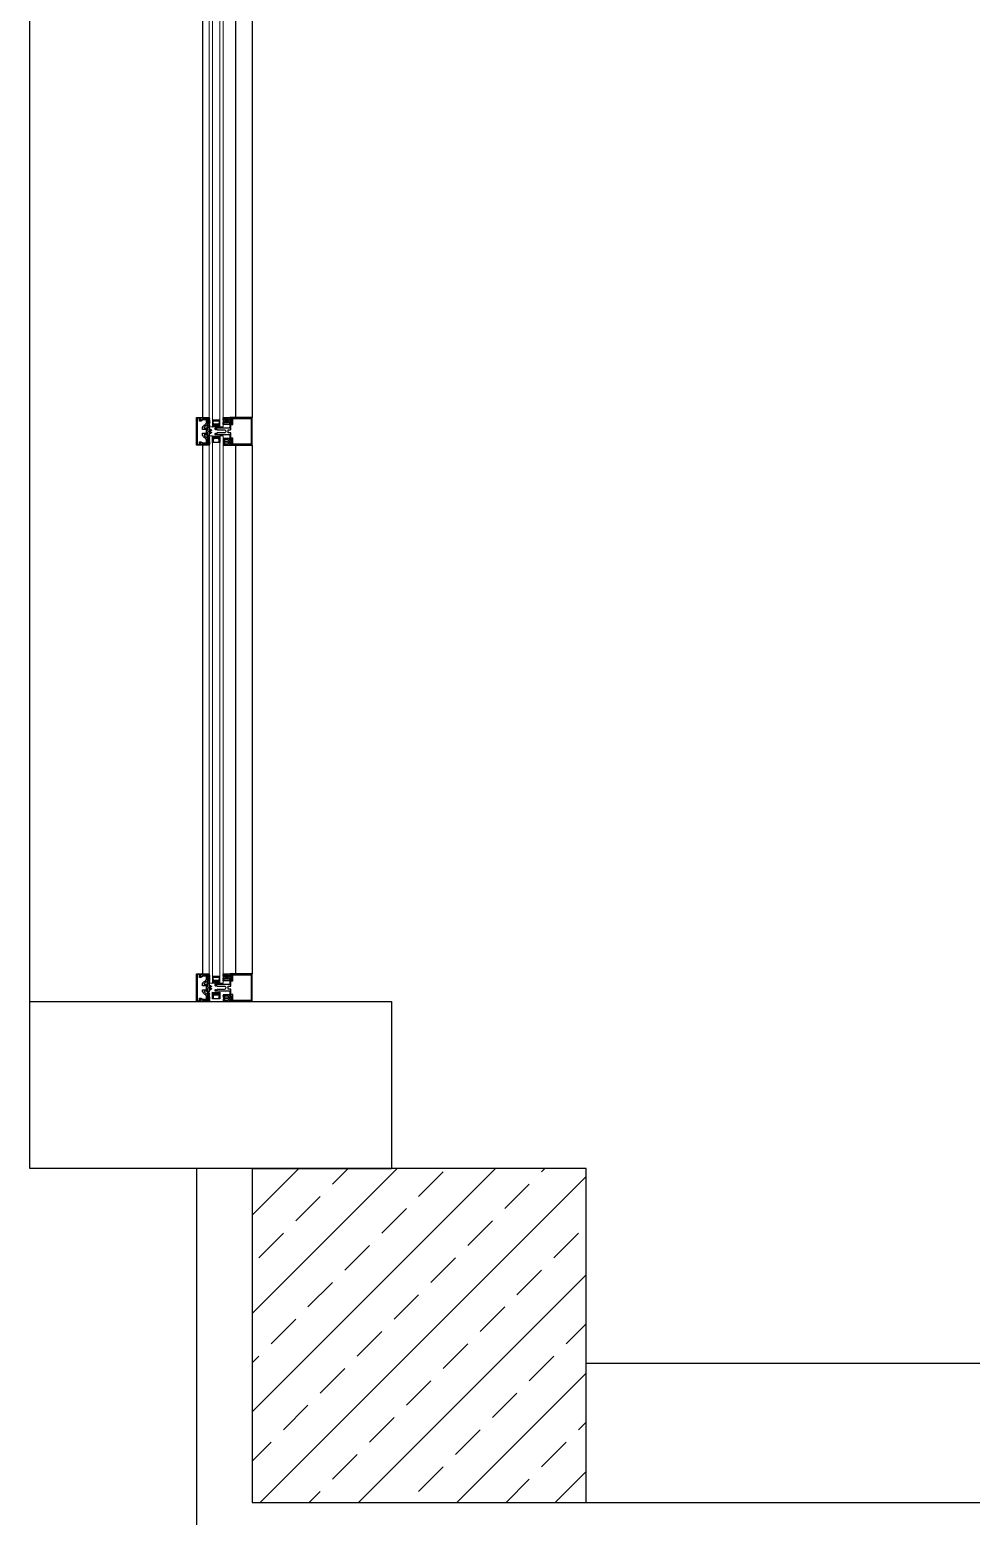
# Model space of a CAD drawing. Header units: centimetres. Extents: x 681015 to 688218, y 3995806 to 4004619.
# Drawn here: x 682674 to 682843.3, y 4001740.2 to 4002007.4 of the extents above; entities that cross this region are included whole.
import ezdxf

# ---------------------------------------------------------------- set-up
doc = ezdxf.new("R2010")
doc.units = ezdxf.units.CM
doc.header["$LTSCALE"] = 100
doc.header["$MEASUREMENT"] = 0
doc.linetypes.add('DUZ', pattern=[500, 500])
doc.layers.get('0').update_dxf_attribs({"linetype": 'DUZ'})
for name, color, linetype in [('ALM', 113, 'Continuous'), ('B-H', 34, 'Continuous'), ('BA', 6, 'Continuous'), ('DOL', 31, 'Continuous'), ('DUV', 4, 'Continuous'), ('GOR1', 9, 'Continuous'), ('TARAMA', 54, 'Continuous')]:
    doc.layers.add(name, color=color, linetype=linetype)
doc.layers.add('CAM', color=151, linetype='Continuous', lineweight=15)

# ---------------------------------------------------------------- blocks, each defined once
blk = doc.blocks.new('A$C195C4F4A')
at = {"color": 0}
for points in [[(0, 15.4), (0.8, 15.4, -0.275602), (0.9, 15.3, -0.004194), (0.9, 15.3), (1.5, 14.5, 0.280116), (1.7, 14.4), (2.3, 14.4, 0.708972), (2.3, 14.6), (1.7, 15.1, -0.796856), (1.8, 15.4), (2.1, 15.4, -0.115115), (2.3, 15.3), (3.4, 14.5, 0.22004), (3.9, 14.4), (4, 14.4, 0.817314), (4.1, 14.7), (3.2, 15.1, -0.557577), (3.3, 15.4), (3.9, 15.4, -0.094678), (4.2, 15.3), (5.6, 14.9, 0.12718), (5.8, 14.9), (6.6, 14.9, 0.12718), (6.8, 14.9), (8.2, 15.3, -0.094678), (8.5, 15.4), (9.1, 15.4, -0.557577), (9.2, 15.1), (8.3, 14.7, 0.817314), (8.4, 14.4), (8.5, 14.4, 0.22004), (9, 14.5), (10.1, 15.3, -0.115115), (10.3, 15.4), (10.6, 15.4, -0.796856), (10.7, 15.1), (10.1, 14.6, 0.708972), (10.1, 14.4), (10.7, 14.4, 0.280116), (10.9, 14.5), (11.5, 15.3, -0.28012), (11.6, 15.4), (12.4, 15.4), (12.4, 3.4), (11.6, 3.4), (9.4, 3.8, 0.414214), (9.2, 3.6), (9.2, 2.1, 0.488737), (9.4, 2), (10.6, 2.3, -0.590166), (10.8, 2.1), (10.4, 1.5), (7.9, 0, -0.078055), (7.8, 0), (4.6, 0, -0.078055), (4.5, 0), (2, 1.5), (1.6, 2.1, -0.590166), (1.7, 2.3), (2.9, 2, 0.488737), (3.2, 2.1), (3.2, 3.6, 0.414214), (3, 3.8), (0.8, 3.4), (0, 3.4)], [(2.5, 6.6), (2.5, 12, -0.414214), (3.5, 13), (4.5, 13, -0.414214), (5.5, 12), (5.5, 6.6, -0.414214), (4.5, 5.6), (3.5, 5.6, -0.414214)], [(4.2, 2.7), (4.2, 1.6, 0.414214), (4.7, 1.1), (7.7, 1.1, 0.414214), (8.2, 1.6), (8.2, 2.7, 0.414214), (7.7, 3.2), (4.7, 3.2, 0.414214)], [(6.8, 6.6), (6.8, 12, -0.414214), (7.8, 13), (8.8, 13, -0.414214), (9.8, 12), (9.8, 6.6, -0.414214), (8.8, 5.6), (7.8, 5.6, -0.414214)]]:
    blk.add_lwpolyline(points, format="xyb", close=True, dxfattribs=at)
blk = doc.blocks.new('A$C5FE96F92')
at = {"layer": 'TARAMA'}
h = blk.add_hatch(dxfattribs=at)
h.set_pattern_fill('DOTS', color=4, scale=0.2, style=0)
h.set_pattern_definition([(0, (790.05817, 737.7273), (0.15875, 0.3175), [0, -0.3175])])
edge = h.paths.add_edge_path()
edge.add_line((13, 6.1), (10.8, 4))
edge.add_line((10.8, 4), (2.1, 4))
edge.add_line((2.1, 4), (0, 6.1))
edge.add_line((0, 6.1), (0, 0))
edge.add_arc((6.5, -29.7), 30.4, 77.6638, 102.3361, ccw=False)
edge.add_line((13, 0), (13, 6.1))
at = {"layer": 'TARAMA', "color": 0}
blk.add_lwpolyline([(13, 12.1), (6.9, 12.1), (6.9, 11.1), (12, 11.1), (12, 6.5), (10.4, 5), (2.5, 5), (1, 6.5), (1, 11.1), (6.5, 11.1), (6.5, 12.1), (0, 12.1), (0, 6.1), (2.1, 4), (10.8, 4), (13, 6.1)], close=True, dxfattribs=at)
blk.add_lwpolyline([(13, 6.1), (10.8, 4), (2.1, 4), (0, 6.1), (0, 0, -0.108071), (13, 0)], format="xyb", close=True, dxfattribs=at)

msp = doc.modelspace()

# ---------------------------------------------------------------- hatches: boundary and pattern name
at = {"layer": 'B-H'}
h = msp.add_hatch(dxfattribs=at)
h.set_pattern_fill('ANSI33', color=256, scale=50, angle=360, style=0)
h.set_pattern_definition([(45, (525.103, -43129.298), (-8.838834765, 8.838834765), []), (45, (533.941, -43129.298), (-8.838834765, 8.838834765), [6.25, -3.125])])
h.paths.add_polyline_path([(682714.04, 4001742.71), (682774.04, 4001742.71), (682774.04, 4001802.71), (682714.04, 4001802.71)])

# ---------------------------------------------------------------- linework, layer by layer
for points in [[(682705.81, 4001934.86), (682705.81, 4001935.56), (682705.11, 4001935.56), (682705.11, 4001935.93, -0.142905), (682705.51, 4001936.4, 0.157661), (682705.8, 4001936.78), (682705.8, 4001937.2, 0.459998), (682705.74, 4001937.26), (682705.24, 4001937.27), (682704.85, 4001937.12), (682704.85, 4001937.06), (682704.7, 4001937.06), (682704.7, 4001937.23), (682705.46, 4001937.51), (682705.47, 4001937.51), (682705.48, 4001937.5, 0.105867), (682705.62, 4001937.44, 0.126455), (682705.74, 4001937.46), (682706.01, 4001937.55), (682706.01, 4001937.5), (682706.03, 4001937.48), (682705.99, 4001937.45), (682706.03, 4001937.42), (682705.99, 4001937.39), (682706.03, 4001937.36), (682705.99, 4001937.33), (682706.03, 4001937.3), (682705.99, 4001937.27), (682706.03, 4001937.24), (682705.99, 4001937.21), (682706.03, 4001937.18), (682705.99, 4001937.15), (682706.03, 4001937.12), (682705.99, 4001937.09), (682706.03, 4001937.06), (682705.99, 4001937.03), (682706.03, 4001937), (682705.99, 4001936.97), (682706.03, 4001936.94), (682705.99, 4001936.91), (682706.03, 4001936.88), (682705.99, 4001936.85), (682706.01, 4001936.84), (682706.01, 4001936.72, -0.212081), (682705.72, 4001936.21, 0.116538), (682705.39, 4001935.91), (682705.39, 4001935.81), (682705.86, 4001935.81), (682705.86, 4001935.81, -0.797123), (682705.86, 4001935.81), (682705.86, 4001935.81), (682705.96, 4001935.94, -0.797123), (682706.01, 4001935.94), (682706.01, 4001935.94), (682706.01, 4001935.94), (682706.01, 4001935.43), (682706.01, 4001935.43), (682706.01, 4001935.43, 0.253164), (682706.05, 4001935.35, -0.253164), (682706.13, 4001935.21, -0.253164), (682706.05, 4001935.07, 0.253164), (682706.01, 4001934.99), (682706.01, 4001934.99), (682706.01, 4001934.99), (682706.01, 4001934.48), (682706.01, 4001934.48), (682706.01, 4001934.48, -0.797123), (682705.96, 4001934.47), (682705.86, 4001934.61), (682705.86, 4001934.61, -0.797123), (682705.86, 4001934.61), (682705.86, 4001934.61), (682705.39, 4001934.61), (682705.39, 4001934.5, 0.116538), (682705.72, 4001934.2, -0.212081), (682706.01, 4001933.69), (682706.01, 4001933.58), (682705.99, 4001933.56), (682706.03, 4001933.53), (682705.99, 4001933.5), (682706.03, 4001933.47), (682705.99, 4001933.44), (682706.03, 4001933.41), (682705.99, 4001933.38), (682706.03, 4001933.35), (682705.99, 4001933.32), (682706.03, 4001933.29), (682705.99, 4001933.26), (682706.03, 4001933.23), (682705.99, 4001933.2), (682706.03, 4001933.17), (682705.99, 4001933.14), (682706.03, 4001933.11), (682705.99, 4001933.08), (682706.03, 4001933.05), (682705.99, 4001933.02), (682706.03, 4001932.99), (682705.99, 4001932.96), (682706.03, 4001932.93), (682706.01, 4001932.92), (682706.01, 4001932.86), (682705.74, 4001932.96, 0.126455), (682705.62, 4001932.97, 0.105867), (682705.48, 4001932.91), (682705.47, 4001932.91), (682705.46, 4001932.91), (682704.7, 4001933.18), (682704.7, 4001933.36), (682704.85, 4001933.36), (682704.85, 4001933.29), (682705.24, 4001933.15), (682705.74, 4001933.15, 0.459998), (682705.8, 4001933.21), (682705.8, 4001933.64, 0.157661), (682705.51, 4001934.02, -0.142905), (682705.11, 4001934.48), (682705.11, 4001934.86), (682705.81, 4001934.86)], [(682705.81, 4001834.86), (682705.81, 4001835.56), (682705.11, 4001835.56), (682705.11, 4001835.93, -0.142905), (682705.51, 4001836.4, 0.157661), (682705.8, 4001836.78), (682705.8, 4001837.2, 0.459998), (682705.74, 4001837.26), (682705.24, 4001837.27), (682704.85, 4001837.12), (682704.85, 4001837.06), (682704.7, 4001837.06), (682704.7, 4001837.23), (682705.46, 4001837.51), (682705.47, 4001837.51), (682705.48, 4001837.5, 0.105867), (682705.62, 4001837.44, 0.126455), (682705.74, 4001837.46), (682706.01, 4001837.55), (682706.01, 4001837.5), (682706.03, 4001837.48), (682705.99, 4001837.45), (682706.03, 4001837.42), (682705.99, 4001837.39), (682706.03, 4001837.36), (682705.99, 4001837.33), (682706.03, 4001837.3), (682705.99, 4001837.27), (682706.03, 4001837.24), (682705.99, 4001837.21), (682706.03, 4001837.18), (682705.99, 4001837.15), (682706.03, 4001837.12), (682705.99, 4001837.09), (682706.03, 4001837.06), (682705.99, 4001837.03), (682706.03, 4001837), (682705.99, 4001836.97), (682706.03, 4001836.94), (682705.99, 4001836.91), (682706.03, 4001836.88), (682705.99, 4001836.85), (682706.01, 4001836.84), (682706.01, 4001836.72, -0.212081), (682705.72, 4001836.21, 0.116538), (682705.39, 4001835.91), (682705.39, 4001835.81), (682705.86, 4001835.81), (682705.86, 4001835.81, -0.797123), (682705.86, 4001835.81), (682705.86, 4001835.81), (682705.96, 4001835.94, -0.797123), (682706.01, 4001835.94), (682706.01, 4001835.94), (682706.01, 4001835.94), (682706.01, 4001835.43), (682706.01, 4001835.43), (682706.01, 4001835.43, 0.253164), (682706.05, 4001835.35, -0.253164), (682706.13, 4001835.21, -0.253164), (682706.05, 4001835.07, 0.253164), (682706.01, 4001834.99), (682706.01, 4001834.99), (682706.01, 4001834.99), (682706.01, 4001834.48), (682706.01, 4001834.48), (682706.01, 4001834.48, -0.797123), (682705.96, 4001834.47), (682705.86, 4001834.61), (682705.86, 4001834.61, -0.797123), (682705.86, 4001834.61), (682705.86, 4001834.61), (682705.39, 4001834.61), (682705.39, 4001834.5, 0.116538), (682705.72, 4001834.2, -0.212081), (682706.01, 4001833.69), (682706.01, 4001833.58), (682705.99, 4001833.56), (682706.03, 4001833.53), (682705.99, 4001833.5), (682706.03, 4001833.47), (682705.99, 4001833.44), (682706.03, 4001833.41), (682705.99, 4001833.38), (682706.03, 4001833.35), (682705.99, 4001833.32), (682706.03, 4001833.29), (682705.99, 4001833.26), (682706.03, 4001833.23), (682705.99, 4001833.2), (682706.03, 4001833.17), (682705.99, 4001833.14), (682706.03, 4001833.11), (682705.99, 4001833.08), (682706.03, 4001833.05), (682705.99, 4001833.02), (682706.03, 4001832.99), (682705.99, 4001832.96), (682706.03, 4001832.93), (682706.01, 4001832.92), (682706.01, 4001832.86), (682705.74, 4001832.96, 0.126455), (682705.62, 4001832.97, 0.105867), (682705.48, 4001832.91), (682705.47, 4001832.91), (682705.46, 4001832.91), (682704.7, 4001833.19), (682704.7, 4001833.36), (682704.85, 4001833.36), (682704.85, 4001833.29), (682705.24, 4001833.15), (682705.74, 4001833.15, 0.459998), (682705.8, 4001833.22), (682705.8, 4001833.64, 0.157661), (682705.51, 4001834.02, -0.142905), (682705.11, 4001834.48), (682705.11, 4001834.86), (682705.81, 4001834.86)]]:
    msp.add_lwpolyline(points, format="xyb")
for points in [[(682706.05, 4001935.34, 0.253164), (682706.05, 4001935.34, -0.253164), (682706.01, 4001935.43), (682706.01, 4001937.56, -0.211017), (682706.01, 4001937.57, 0.38663), (682706.02, 4001937.7, -0.70801), (682706.02, 4001937.71), (682706.31, 4001937.71), (682706.31, 4001937.66), (682706.21, 4001937.52, 0.216707), (682706.2, 4001937.43, 0.471691), (682706.23, 4001937.42), (682706.36, 4001937.54, -0.340332), (682706.39, 4001937.53, -0.372354), (682706.39, 4001937.51), (682706.21, 4001937.27, 0.216707), (682706.2, 4001937.19, 0.471691), (682706.23, 4001937.17), (682706.35, 4001937.3, -0.340332), (682706.39, 4001937.28, -0.372354), (682706.39, 4001937.27), (682706.21, 4001937.02, 0.216707), (682706.2, 4001936.94, 0.471691), (682706.23, 4001936.93), (682706.35, 4001937.05, -0.340332), (682706.39, 4001937.03, -0.372354), (682706.39, 4001937.02), (682706.21, 4001936.77, 0.216707), (682706.2, 4001936.69, 0.471691), (682706.23, 4001936.68), (682706.35, 4001936.8, -0.340332), (682706.38, 4001936.79, -0.372354), (682706.39, 4001936.77), (682706.2, 4001936.53, 0.216707), (682706.2, 4001936.45, 0.471691), (682706.23, 4001936.43), (682706.35, 4001936.55, -0.340332), (682706.38, 4001936.54, -0.372354), (682706.38, 4001936.53), (682706.2, 4001936.28, 0.216707), (682706.2, 4001936.2, 0.471691), (682706.23, 4001936.19), (682706.35, 4001936.31, -0.340332), (682706.38, 4001936.29, -0.372354), (682706.38, 4001936.28), (682706.2, 4001936.03, 0.216707), (682706.2, 4001935.95, 0.471691), (682706.23, 4001935.94), (682706.31, 4001935.94), (682706.31, 4001935.46), (682706.53, 4001935.46), (682706.46, 4001935.62), (682706.53, 4001935.59), (682706.71, 4001935.4, -0.076659), (682706.71, 4001935.4), (682706.71, 4001935.36, -0.414214), (682706.69, 4001935.34), (682706.33, 4001935.24, 0.349501), (682706.33, 4001935.24, 0.796268), (682706.33, 4001935.18), (682706.69, 4001935.08, -0.414214), (682706.71, 4001935.06), (682706.71, 4001935.02, -0.076659), (682706.71, 4001935.01), (682706.53, 4001934.82), (682706.46, 4001934.79), (682706.53, 4001934.96), (682706.31, 4001934.96), (682706.31, 4001934.48), (682706.23, 4001934.48, 0.471691), (682706.2, 4001934.46, 0.216707), (682706.2, 4001934.38), (682706.38, 4001934.14, -0.372354), (682706.38, 4001934.12, -0.340332), (682706.35, 4001934.11), (682706.23, 4001934.23, 0.471691), (682706.2, 4001934.22, 0.216707), (682706.2, 4001934.13), (682706.38, 4001933.89, -0.372354), (682706.38, 4001933.87, -0.340332), (682706.35, 4001933.86), (682706.23, 4001933.98, 0.471691), (682706.2, 4001933.97, 0.216707), (682706.2, 4001933.89), (682706.39, 4001933.64, -0.372354), (682706.38, 4001933.63, -0.340332), (682706.35, 4001933.61), (682706.23, 4001933.73, 0.471691), (682706.2, 4001933.72, 0.216707), (682706.21, 4001933.64), (682706.39, 4001933.39, -0.372354), (682706.39, 4001933.38, -0.340332), (682706.35, 4001933.37), (682706.23, 4001933.49, 0.471691), (682706.2, 4001933.47, 0.216707), (682706.21, 4001933.39), (682706.39, 4001933.15, -0.372354), (682706.39, 4001933.13, -0.340332), (682706.35, 4001933.12), (682706.23, 4001933.24, 0.471691), (682706.2, 4001933.23, 0.216707), (682706.21, 4001933.14), (682706.39, 4001932.9, -0.372354), (682706.39, 4001932.89, -0.340332), (682706.36, 4001932.87), (682706.23, 4001932.99, 0.471691), (682706.2, 4001932.98, 0.216707), (682706.21, 4001932.9), (682706.31, 4001932.76), (682706.31, 4001932.71), (682706.02, 4001932.71, -0.70801), (682706.02, 4001932.72, 0.38663), (682706.01, 4001932.84, -0.211017), (682706.01, 4001932.85), (682706.01, 4001934.99, -0.253164), (682706.05, 4001935.07, 0.541002)], [(682706.05, 4001835.35, 0.253164), (682706.05, 4001835.35, -0.253164), (682706.01, 4001835.43), (682706.01, 4001837.56, -0.211017), (682706.01, 4001837.57, 0.38663), (682706.02, 4001837.7, -0.70801), (682706.02, 4001837.71), (682706.31, 4001837.71), (682706.31, 4001837.66), (682706.21, 4001837.52, 0.216707), (682706.2, 4001837.43, 0.471691), (682706.23, 4001837.42), (682706.36, 4001837.54, -0.340332), (682706.39, 4001837.53, -0.372354), (682706.39, 4001837.51), (682706.21, 4001837.27, 0.216707), (682706.2, 4001837.19, 0.471691), (682706.23, 4001837.17), (682706.35, 4001837.3, -0.340332), (682706.39, 4001837.28, -0.372354), (682706.39, 4001837.27), (682706.21, 4001837.02, 0.216707), (682706.2, 4001836.94, 0.471691), (682706.23, 4001836.93), (682706.35, 4001837.05, -0.340332), (682706.39, 4001837.03, -0.372354), (682706.39, 4001837.02), (682706.21, 4001836.77, 0.216707), (682706.2, 4001836.69, 0.471691), (682706.23, 4001836.68), (682706.35, 4001836.8, -0.340332), (682706.38, 4001836.79, -0.372354), (682706.39, 4001836.77), (682706.2, 4001836.53, 0.216707), (682706.2, 4001836.45, 0.471691), (682706.23, 4001836.43), (682706.35, 4001836.55, -0.340332), (682706.38, 4001836.54, -0.372354), (682706.38, 4001836.53), (682706.2, 4001836.28, 0.216707), (682706.2, 4001836.2, 0.471691), (682706.23, 4001836.19), (682706.35, 4001836.31, -0.340332), (682706.38, 4001836.29, -0.372354), (682706.38, 4001836.28), (682706.2, 4001836.03, 0.216707), (682706.2, 4001835.95, 0.471691), (682706.23, 4001835.94), (682706.31, 4001835.94), (682706.31, 4001835.46), (682706.53, 4001835.46), (682706.46, 4001835.62), (682706.53, 4001835.59), (682706.71, 4001835.4, -0.076659), (682706.71, 4001835.4), (682706.71, 4001835.36, -0.414214), (682706.69, 4001835.34), (682706.33, 4001835.24, 0.349501), (682706.33, 4001835.24, 0.796268), (682706.33, 4001835.18), (682706.69, 4001835.08, -0.414214), (682706.71, 4001835.06), (682706.71, 4001835.02, -0.076659), (682706.71, 4001835.01), (682706.53, 4001834.82), (682706.46, 4001834.79), (682706.53, 4001834.96), (682706.31, 4001834.96), (682706.31, 4001834.48), (682706.23, 4001834.48, 0.471691), (682706.2, 4001834.46, 0.216707), (682706.2, 4001834.38), (682706.38, 4001834.14, -0.372354), (682706.38, 4001834.12, -0.340332), (682706.35, 4001834.11), (682706.23, 4001834.23, 0.471691), (682706.2, 4001834.22, 0.216707), (682706.2, 4001834.13), (682706.38, 4001833.89, -0.372354), (682706.38, 4001833.87, -0.340332), (682706.35, 4001833.86), (682706.23, 4001833.98, 0.471691), (682706.2, 4001833.97, 0.216707), (682706.2, 4001833.89), (682706.39, 4001833.64, -0.372354), (682706.38, 4001833.63, -0.340332), (682706.35, 4001833.61), (682706.23, 4001833.73, 0.471691), (682706.2, 4001833.72, 0.216707), (682706.21, 4001833.64), (682706.39, 4001833.39, -0.372354), (682706.39, 4001833.38, -0.340332), (682706.35, 4001833.37), (682706.23, 4001833.49, 0.471691), (682706.2, 4001833.47, 0.216707), (682706.21, 4001833.39), (682706.39, 4001833.15, -0.372354), (682706.39, 4001833.13, -0.340332), (682706.35, 4001833.12), (682706.23, 4001833.24, 0.471691), (682706.2, 4001833.23, 0.216707), (682706.21, 4001833.14), (682706.39, 4001832.9, -0.372354), (682706.39, 4001832.89, -0.340332), (682706.36, 4001832.87), (682706.23, 4001832.99, 0.471691), (682706.2, 4001832.98, 0.216707), (682706.21, 4001832.9), (682706.31, 4001832.76), (682706.31, 4001832.71), (682706.02, 4001832.71, -0.70801), (682706.02, 4001832.72, 0.38663), (682706.01, 4001832.84, -0.211017), (682706.01, 4001832.85), (682706.01, 4001834.99, -0.253164), (682706.05, 4001835.07, 0.541002)]]:
    msp.add_lwpolyline(points, format="xyb", close=True)
at = {"layer": 'ALM'}
for points in [[(682704.16, 4001932.83), (682704.16, 4001932.83), (682704.56, 4001932.83), (682704.56, 4001933.36), (682704.68, 4001933.36), (682704.68, 4001932.83), (682705.37, 4001932.83), (682705.54, 4001932.93, -0.221695), (682705.74, 4001932.94), (682705.99, 4001932.87, -0.760324), (682705.96, 4001932.71), (682704.04, 4001932.71), (682704.04, 4001932.71), (682704.04, 4001937.71), (682705.96, 4001937.71, -0.760324), (682705.99, 4001937.54), (682705.74, 4001937.47, -0.221695), (682705.54, 4001937.49), (682705.37, 4001937.59), (682704.68, 4001937.59), (682704.68, 4001937.06), (682704.56, 4001937.06), (682704.56, 4001937.59), (682704.16, 4001937.59)], [(682708.72, 4001934.96), (682708.69, 4001934.92), (682708.65, 4001934.96), (682708.62, 4001934.92), (682708.58, 4001934.96), (682708.55, 4001934.92), (682708.51, 4001934.96), (682708.48, 4001934.92), (682708.44, 4001934.96), (682708.41, 4001934.92), (682708.37, 4001934.96), (682708.34, 4001934.92), (682708.3, 4001934.96), (682708.27, 4001934.92), (682708.23, 4001934.96), (682708.2, 4001934.92), (682708.16, 4001934.96), (682708.13, 4001934.92), (682708.09, 4001934.96), (682708.06, 4001934.92), (682708.02, 4001934.96), (682707.99, 4001934.92), (682707.95, 4001934.96), (682707.92, 4001934.92), (682707.88, 4001934.96), (682707.85, 4001934.92), (682707.81, 4001934.96), (682707.78, 4001934.92), (682707.74, 4001934.96), (682707.71, 4001934.92), (682707.67, 4001934.96, 0.361254), (682707.65, 4001934.93), (682707.65, 4001934.79), (682707.42, 4001934.79), (682707.42, 4001934.83, 0.668179), (682707.38, 4001934.85), (682707.3, 4001934.77), (682707.3, 4001934.66), (682710, 4001934.66), (682710, 4001933.74), (682710.09, 4001933.66), (682710.1, 4001933.66, 0.414214), (682710.12, 4001933.68), (682710.12, 4001933.78), (682710.37, 4001933.78), (682710.37, 4001932.84), (682710.12, 4001932.84), (682710.12, 4001932.93, 0.414214), (682710.1, 4001932.96), (682710.09, 4001932.96), (682710, 4001932.87), (682710, 4001932.71), (682714.04, 4001932.71), (682714.04, 4001937.71), (682710, 4001937.71), (682710, 4001937.54), (682710.09, 4001937.46), (682710.1, 4001937.46, 0.414214), (682710.12, 4001937.48), (682710.12, 4001937.58), (682710.37, 4001937.58), (682710.37, 4001936.64), (682710.12, 4001936.64), (682710.12, 4001936.73, 0.414214), (682710.1, 4001936.76), (682710.09, 4001936.76), (682710, 4001936.67), (682710, 4001935.76), (682707.3, 4001935.76), (682707.3, 4001935.64), (682707.38, 4001935.56, 0.668179), (682707.42, 4001935.58), (682707.42, 4001935.63), (682707.65, 4001935.63), (682707.65, 4001935.51), (682707.71, 4001935.46), (682707.74, 4001935.49), (682707.78, 4001935.46), (682707.81, 4001935.49), (682707.85, 4001935.46), (682707.88, 4001935.49), (682707.92, 4001935.46), (682707.95, 4001935.49), (682707.99, 4001935.46), (682708.02, 4001935.49), (682708.06, 4001935.46), (682708.09, 4001935.49), (682708.13, 4001935.46), (682708.16, 4001935.49), (682708.2, 4001935.46), (682708.23, 4001935.49), (682708.27, 4001935.46), (682708.3, 4001935.49), (682708.34, 4001935.46), (682708.37, 4001935.49), (682708.41, 4001935.46), (682708.44, 4001935.49), (682708.48, 4001935.46), (682708.51, 4001935.49), (682708.55, 4001935.46), (682708.58, 4001935.49), (682708.62, 4001935.46), (682708.65, 4001935.49), (682708.69, 4001935.46), (682708.72, 4001935.49), (682708.76, 4001935.46), (682708.79, 4001935.49), (682708.83, 4001935.46), (682708.86, 4001935.49), (682708.9, 4001935.46), (682708.93, 4001935.49), (682708.97, 4001935.46), (682709, 4001935.49), (682709.04, 4001935.46), (682709.07, 4001935.49), (682709.11, 4001935.46), (682709.14, 4001935.49), (682709.16, 4001935.47), (682709.29, 4001935.24, -0.267949), (682709.29, 4001935.17), (682709.16, 4001934.94), (682709.14, 4001934.96), (682709.11, 4001934.92), (682709.07, 4001934.96), (682709.04, 4001934.92), (682709, 4001934.96), (682708.97, 4001934.92), (682708.93, 4001934.96), (682708.9, 4001934.92), (682708.86, 4001934.96), (682708.83, 4001934.92), (682708.79, 4001934.96), (682708.76, 4001934.92)], [(682710.57, 4001932.91), (682710.57, 4001933.98), (682710.2, 4001933.98), (682710.2, 4001934.96), (682709.7, 4001934.96), (682709.7, 4001935.46), (682710.2, 4001935.46), (682710.2, 4001936.44), (682710.57, 4001936.44), (682710.57, 4001937.51), (682710.57, 4001937.51, 1), (682710.57, 4001937.51), (682713.84, 4001937.51, 1), (682713.84, 4001937.51), (682713.84, 4001937.51), (682713.84, 4001932.91), (682713.84, 4001932.91, 1), (682713.84, 4001932.91), (682710.57, 4001932.91, 1), (682710.57, 4001932.91)], [(682704.16, 4001832.83), (682704.16, 4001832.83), (682704.56, 4001832.83), (682704.56, 4001833.36), (682704.68, 4001833.36), (682704.68, 4001832.83), (682705.37, 4001832.83), (682705.54, 4001832.93, -0.221695), (682705.74, 4001832.94), (682705.99, 4001832.87, -0.760324), (682705.96, 4001832.71), (682704.04, 4001832.71), (682704.04, 4001832.71), (682704.04, 4001837.71), (682705.96, 4001837.71, -0.760324), (682705.99, 4001837.54), (682705.74, 4001837.47, -0.221695), (682705.54, 4001837.49), (682705.37, 4001837.59), (682704.68, 4001837.59), (682704.68, 4001837.06), (682704.56, 4001837.06), (682704.56, 4001837.59), (682704.16, 4001837.59)], [(682708.72, 4001834.96), (682708.69, 4001834.92), (682708.65, 4001834.96), (682708.62, 4001834.92), (682708.58, 4001834.96), (682708.55, 4001834.92), (682708.51, 4001834.96), (682708.48, 4001834.92), (682708.44, 4001834.96), (682708.41, 4001834.92), (682708.37, 4001834.96), (682708.34, 4001834.92), (682708.3, 4001834.96), (682708.27, 4001834.92), (682708.23, 4001834.96), (682708.2, 4001834.92), (682708.16, 4001834.96), (682708.13, 4001834.92), (682708.09, 4001834.96), (682708.06, 4001834.92), (682708.02, 4001834.96), (682707.99, 4001834.92), (682707.95, 4001834.96), (682707.92, 4001834.92), (682707.88, 4001834.96), (682707.85, 4001834.92), (682707.81, 4001834.96), (682707.78, 4001834.92), (682707.74, 4001834.96), (682707.71, 4001834.92), (682707.67, 4001834.96, 0.361254), (682707.65, 4001834.93), (682707.65, 4001834.79), (682707.42, 4001834.79), (682707.42, 4001834.83, 0.668179), (682707.38, 4001834.85), (682707.3, 4001834.77), (682707.3, 4001834.66), (682710, 4001834.66), (682710, 4001833.74), (682710.09, 4001833.66), (682710.1, 4001833.66, 0.414214), (682710.12, 4001833.68), (682710.12, 4001833.78), (682710.37, 4001833.78), (682710.37, 4001832.84), (682710.12, 4001832.84), (682710.12, 4001832.93, 0.414214), (682710.1, 4001832.96), (682710.09, 4001832.96), (682710, 4001832.87), (682710, 4001832.71), (682714.04, 4001832.71), (682714.04, 4001837.71), (682710, 4001837.71), (682710, 4001837.54), (682710.09, 4001837.46), (682710.1, 4001837.46, 0.414214), (682710.12, 4001837.48), (682710.12, 4001837.58), (682710.37, 4001837.58), (682710.37, 4001836.64), (682710.12, 4001836.64), (682710.12, 4001836.73, 0.414214), (682710.1, 4001836.76), (682710.09, 4001836.76), (682710, 4001836.67), (682710, 4001835.76), (682707.3, 4001835.76), (682707.3, 4001835.64), (682707.38, 4001835.56, 0.668179), (682707.42, 4001835.58), (682707.42, 4001835.63), (682707.65, 4001835.63), (682707.65, 4001835.51), (682707.71, 4001835.46), (682707.74, 4001835.49), (682707.78, 4001835.46), (682707.81, 4001835.49), (682707.85, 4001835.46), (682707.88, 4001835.49), (682707.92, 4001835.46), (682707.95, 4001835.49), (682707.99, 4001835.46), (682708.02, 4001835.49), (682708.06, 4001835.46), (682708.09, 4001835.49), (682708.13, 4001835.46), (682708.16, 4001835.49), (682708.2, 4001835.46), (682708.23, 4001835.49), (682708.27, 4001835.46), (682708.3, 4001835.49), (682708.34, 4001835.46), (682708.37, 4001835.49), (682708.41, 4001835.46), (682708.44, 4001835.49), (682708.48, 4001835.46), (682708.51, 4001835.49), (682708.55, 4001835.46), (682708.58, 4001835.49), (682708.62, 4001835.46), (682708.65, 4001835.49), (682708.69, 4001835.46), (682708.72, 4001835.49), (682708.76, 4001835.46), (682708.79, 4001835.49), (682708.83, 4001835.46), (682708.86, 4001835.49), (682708.9, 4001835.46), (682708.93, 4001835.49), (682708.97, 4001835.46), (682709, 4001835.49), (682709.04, 4001835.46), (682709.07, 4001835.49), (682709.11, 4001835.46), (682709.14, 4001835.49), (682709.16, 4001835.47), (682709.29, 4001835.24, -0.267949), (682709.29, 4001835.17), (682709.16, 4001834.94), (682709.14, 4001834.96), (682709.11, 4001834.92), (682709.07, 4001834.96), (682709.04, 4001834.92), (682709, 4001834.96), (682708.97, 4001834.92), (682708.93, 4001834.96), (682708.9, 4001834.92), (682708.86, 4001834.96), (682708.83, 4001834.92), (682708.79, 4001834.96), (682708.76, 4001834.92)], [(682710.57, 4001832.91), (682710.57, 4001833.98), (682710.2, 4001833.98), (682710.2, 4001834.96), (682709.7, 4001834.96), (682709.7, 4001835.46), (682710.2, 4001835.46), (682710.2, 4001836.44), (682710.57, 4001836.44), (682710.57, 4001837.51), (682710.57, 4001837.51, 1), (682710.57, 4001837.51), (682713.84, 4001837.51, 1), (682713.84, 4001837.51), (682713.84, 4001837.51), (682713.84, 4001832.91), (682713.84, 4001832.91, 1), (682713.84, 4001832.91), (682710.57, 4001832.91, 1), (682710.57, 4001832.91)]]:
    msp.add_lwpolyline(points, format="xyb", close=True, dxfattribs=at)
at = {"layer": 'BA'}
msp.add_lwpolyline([(682774.04, 4001802.71), (682714.04, 4001802.71), (682714.04, 4001742.71), (682774.04, 4001742.71)], close=True, dxfattribs=at)
at = {"layer": 'CAM', "lineweight": 20}
for points in [[(682706.9, 4001936.01), (682706.3, 4001936.01), (682706.3, 4002034.31, -0.414498), (682706.4, 4002034.4), (682706.9, 4002034.4), (682706.9, 4001936.01)], [(682706.9, 4001836.01), (682706.3, 4001836.01), (682706.3, 4001934.31, -0.414498), (682706.4, 4001934.4), (682706.9, 4001934.4), (682706.9, 4001836.01)]]:
    msp.add_lwpolyline(points, format="xyb", dxfattribs=at)
for points in [[(682708.8, 4001936.01), (682708.2, 4001936.01), (682708.2, 4002034.4), (682708.8, 4002034.4), (682708.8, 4001936.01)], [(682708.8, 4001836.01), (682708.2, 4001836.01), (682708.2, 4001934.4), (682708.8, 4001934.4), (682708.8, 4001836.01)]]:
    msp.add_lwpolyline(points, dxfattribs=at)
at = {"layer": 'DOL', "lineweight": -2}
msp.add_lwpolyline([(682714.04, 4001802.71), (682704.04, 4001802.71), (682704.04, 4001702.71), (682714.04, 4001702.71)], dxfattribs=at)
msp.add_lwpolyline([(682714.04, 4001802.71), (682704.04, 4001802.71), (682704.04, 4001702.71), (682714.04, 4001702.71)], dxfattribs=at)
at = {"layer": 'DUV'}
for p, q in [((682674.04, 4001832.71), (682674.04, 4003447.71)), ((682714.04, 4001802.71), (682739.04, 4001802.71))]:
    msp.add_line(p, q, dxfattribs=at)
at = {"layer": 'DUV', "lineweight": -2}
for p, q in [((682774.04, 4001767.71), (683274.04, 4001767.71)), ((682774.04, 4001742.71), (683509.04, 4001742.71))]:
    msp.add_line(p, q, dxfattribs=at)
at = {"layer": 'DUV'}
msp.add_lwpolyline([(682714.04, 4001802.71), (682674.04, 4001802.71), (682674.04, 4001832.71), (682739.04, 4001832.71), (682739.04, 4001802.71), (682674.04, 4001802.71)], dxfattribs=at)
at = {"layer": 'GOR1'}
for p, q in [((682705.1, 4002032.71), (682705.1, 4001937.71)), ((682711.07, 4001937.71), (682711.07, 4002032.71)), ((682714.04, 4002032.71), (682714.04, 4001937.71)), ((682705.1, 4001932.71), (682705.1, 4001837.71)), ((682711.07, 4001837.71), (682711.07, 4001932.71)), ((682714.04, 4001932.71), (682714.04, 4001837.71))]:
    msp.add_line(p, q, dxfattribs=at)

# ---------------------------------------------------------------- block references
at = {"xscale": 0.1000000005587935, "yscale": 0.1000000005587935, "zscale": 0.1000000005587935}
for p in [(682706.9, 4001936.01), (682706.9, 4001836.01)]:
    msp.add_blockref('A$C5FE96F92', p, dxfattribs=at)
at = {"linetype": 'ByBlock', "yscale": 0.1000000005587935}
for p, xscale, zscale, rotation in [((682710.34, 4001936.47), 0.1000000005587935, 0.1000000005587935, 90), ((682710.34, 4001933.95), -0.1000000005587935, 0.1, 89.99999999999912), ((682710.34, 4001836.47), 0.1000000005587935, 0.1000000005587935, 90), ((682710.34, 4001833.95), -0.1000000005587935, 0.1, 89.99999999999912)]:
    msp.add_blockref('A$C195C4F4A', p, dxfattribs=dict(at, xscale=xscale, zscale=zscale, rotation=rotation))
at = {"xscale": -0.1000000005587935, "yscale": 0.1000000005587935, "zscale": 0.1, "rotation": 180}
for p in [(682706.9, 4001934.4), (682706.9, 4001834.4)]:
    msp.add_blockref('A$C5FE96F92', p, dxfattribs=at)

doc.saveas('drawing.dxf')
